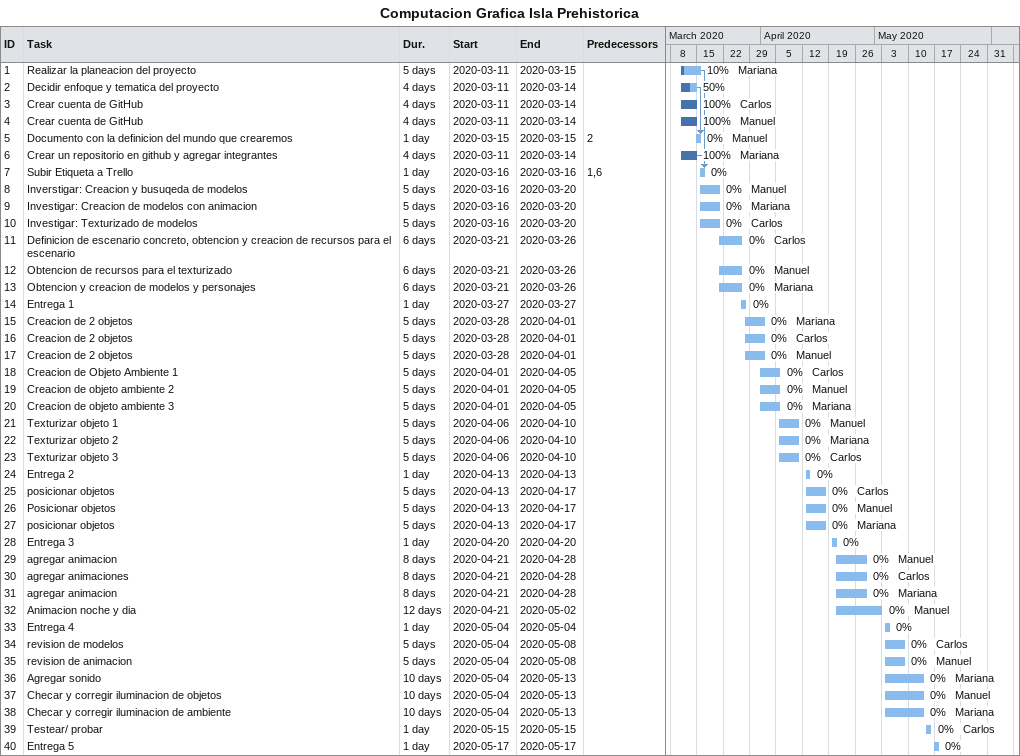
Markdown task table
Computacion Grafica Isla Prehistorica

| ID | Task | Duration | Start | Finish | Predecessors | Resources | % complete |
|---|---|---|---|---|---|---|---|
| 1 | Realizar la planeacion del proyecto | 5d | 2020-03-11 | 2020-03-15 |  | Mariana | 10 |
| 2 | Decidir enfoque y tematica del proyecto | 4d | 2020-03-11 | 2020-03-14 |  |  | 50 |
| 3 | Crear cuenta de GitHub | 4d | 2020-03-11 | 2020-03-14 |  | Carlos | 100 |
| 4 | Crear cuenta de GitHub | 4d | 2020-03-11 | 2020-03-14 |  | Manuel | 100 |
| 5 | Documento con la definicion del mundo que crearemos | 1d | 2020-03-15 | 2020-03-15 | 2 | Manuel | 0 |
| 6 | Crear un repositorio en github y agregar integrantes | 4d | 2020-03-11 | 2020-03-14 |  | Mariana | 100 |
| 7 | Subir Etiqueta a Trello | 1d | 2020-03-16 | 2020-03-16 | 1, 6 |  | 0 |
| 8 | Inverstigar: Creacion y busuqeda de modelos | 5d | 2020-03-16 | 2020-03-20 |  | Manuel | 0 |
| 9 | Investigar: Creacion de modelos con animacion | 5d | 2020-03-16 | 2020-03-20 |  | Mariana | 0 |
| 10 | Investigar: Texturizado de modelos | 5d | 2020-03-16 | 2020-03-20 |  | Carlos | 0 |
| 11 | Definicion de escenario concreto, obtencion y creacion de recursos para el escenario | 6d | 2020-03-21 | 2020-03-26 |  | Carlos | 0 |
| 12 | Obtencion de recursos para el texturizado | 6d | 2020-03-21 | 2020-03-26 |  | Manuel | 0 |
| 13 | Obtencion y creacion de modelos y personajes | 6d | 2020-03-21 | 2020-03-26 |  | Mariana | 0 |
| 14 | Entrega 1 | 1d | 2020-03-27 | 2020-03-27 |  |  | 0 |
| 15 | Creacion de 2 objetos | 5d | 2020-03-28 | 2020-04-01 |  | Mariana | 0 |
| 16 | Creacion de 2 objetos | 5d | 2020-03-28 | 2020-04-01 |  | Carlos | 0 |
| 17 | Creacion de 2 objetos | 5d | 2020-03-28 | 2020-04-01 |  | Manuel | 0 |
| 18 | Creacion de Objeto Ambiente 1 | 5d | 2020-04-01 | 2020-04-05 |  | Carlos | 0 |
| 19 | Creacion de objeto ambiente 2 | 5d | 2020-04-01 | 2020-04-05 |  | Manuel | 0 |
| 20 | Creacion de objeto ambiente 3 | 5d | 2020-04-01 | 2020-04-05 |  | Mariana | 0 |
| 21 | Texturizar objeto 1 | 5d | 2020-04-06 | 2020-04-10 |  | Manuel | 0 |
| 22 | Texturizar objeto 2 | 5d | 2020-04-06 | 2020-04-10 |  | Mariana | 0 |
| 23 | Texturizar objeto 3 | 5d | 2020-04-06 | 2020-04-10 |  | Carlos | 0 |
| 24 | Entrega 2 | 1d | 2020-04-13 | 2020-04-13 |  |  | 0 |
| 25 | posicionar objetos | 5d | 2020-04-13 | 2020-04-17 |  | Carlos | 0 |
| 26 | Posicionar objetos | 5d | 2020-04-13 | 2020-04-17 |  | Manuel | 0 |
| 27 | posicionar objetos | 5d | 2020-04-13 | 2020-04-17 |  | Mariana | 0 |
| 28 | Entrega 3 | 1d | 2020-04-20 | 2020-04-20 |  |  | 0 |
| 29 | agregar animacion | 8d | 2020-04-21 | 2020-04-28 |  | Manuel | 0 |
| 30 | agregar animaciones | 8d | 2020-04-21 | 2020-04-28 |  | Carlos | 0 |
| 31 | agregar animacion | 8d | 2020-04-21 | 2020-04-28 |  | Mariana | 0 |
| 32 | Animacion noche y dia | 12d | 2020-04-21 | 2020-05-02 |  | Manuel | 0 |
| 33 | Entrega 4 | 1d | 2020-05-04 | 2020-05-04 |  |  | 0 |
| 34 | revision de modelos | 5d | 2020-05-04 | 2020-05-08 |  | Carlos | 0 |
| 35 | revision de animacion | 5d | 2020-05-04 | 2020-05-08 |  | Manuel | 0 |
| 36 | Agregar sonido | 10d | 2020-05-04 | 2020-05-13 |  | Mariana | 0 |
| 37 | Checar y corregir iluminacion de objetos | 10d | 2020-05-04 | 2020-05-13 |  | Manuel | 0 |
| 38 | Checar y corregir iluminacion de ambiente | 10d | 2020-05-04 | 2020-05-13 |  | Mariana | 0 |
| 39 | Testear/ probar | 1d | 2020-05-15 | 2020-05-15 |  | Carlos | 0 |
| 40 | Entrega 5 | 1d | 2020-05-17 | 2020-05-17 |  |  | 0 |
